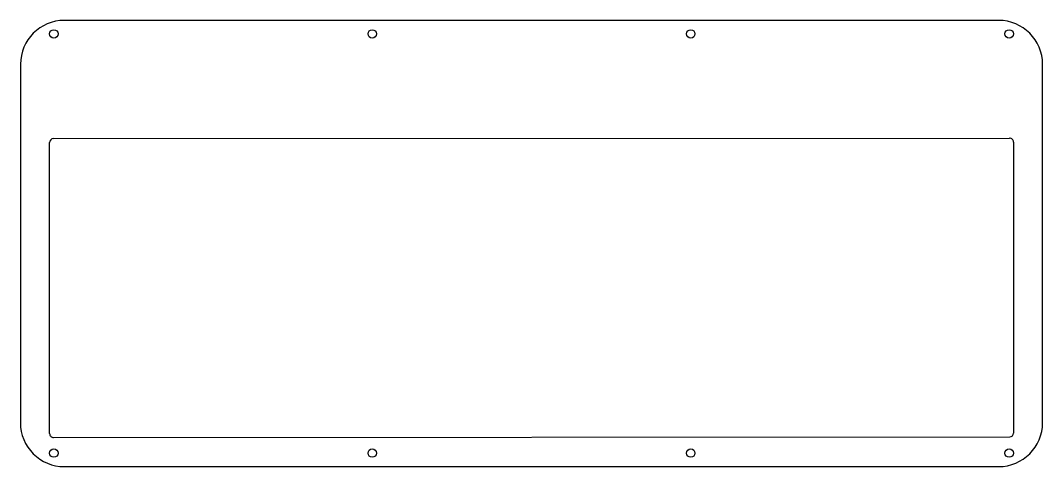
# Model space of a CAD drawing. Header units: millimetres. Extents: x 6 to 270, y 5 to 121.
import ezdxf

# ---------------------------------------------------------------- set-up
doc = ezdxf.new("R2010")
doc.units = ezdxf.units.MM

msp = doc.modelspace()

# ---------------------------------------------------------------- linework, layer by layer
at = {"color": 0}
for p, q in [((258.43, 120.63), (17.39, 120.64)), ((6.09, 109.33), (6.09, 16.74)), ((269.74, 16.74), (269.74, 109.33)), ((14.61, 90.11), (261.22, 90.23)), ((13.61, 13.96), (13.61, 89.11)), ((262.22, 89.23), (262.26, 14.08)), ((17.39, 5.43), (258.43, 5.43))]:
    msp.add_line(p, q, dxfattribs=at)
at = {"linetype": 'Continuous'}
msp.add_line((14.61, 12.96), (261.26, 13.08), dxfattribs=at)
at = {"color": 0}
msp.add_circle((14.71, 117.14), 1.1, dxfattribs=at)
at = {"linetype": 'Continuous'}
for centre in [(96.84, 117.14), (178.98, 117.14), (261.12, 117.14), (14.71, 8.93), (96.84, 8.93), (178.98, 8.93), (261.12, 8.93)]:
    msp.add_circle(centre, 1.1, dxfattribs=at)
at = {"color": 0}
for centre, radius, start, end in [((17.4, 109.33), 11.31, 90.0157, 179.9833), ((258.43, 109.33), 11.31, 0.0157, 90.0157), ((14.61, 89.11), 1, 90.0276, 179.9995), ((261.22, 89.23), 1, 0.0276, 90.0276), ((17.39, 16.74), 11.31, 179.9833, 269.9839), ((258.43, 16.74), 11.31, 269.9839, 359.9833), ((14.61, 13.96), 1, 179.9995, 270.0276), ((261.26, 14.08), 1, 270.0276, 0.0276)]:
    msp.add_arc(centre, radius, start, end, dxfattribs=at)

doc.saveas('drawing.dxf')
